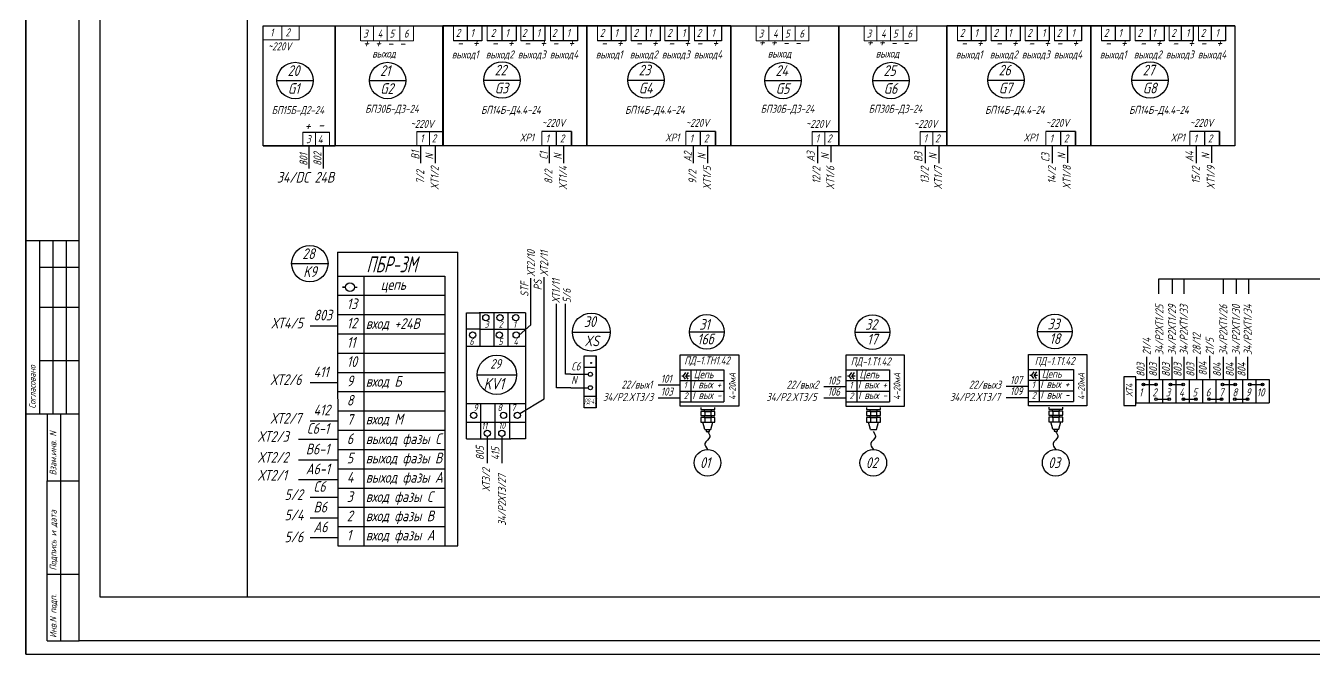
# Model space of a CAD drawing. Header units: millimetres. Extents: x 2301 to 3142, y 6 to 600.
# Drawn here: x 2300.8 to 2784, y 6 to 241.4 of the extents above; entities that cross this region are included whole.
import ezdxf

# ---------------------------------------------------------------- set-up
doc = ezdxf.new("R2010")
doc.units = ezdxf.units.MM
doc.layers.add('MAIN', color=7, linetype='Continuous', lineweight=50)
doc.layers.add('АСУТП', color=7, linetype='Continuous')
doc.styles.add('GOST тип А', font='GOST_A.TTF', dxfattribs={"oblique": 15})
doc.styles.add('ROMANC', font='GOST_A.TTF', dxfattribs={"oblique": 15, "height": 3})
doc.styles.get("Standard").update_dxf_attribs({"font": 'GOST_A.TTF', "width": 0.8, "oblique": 15, "height": 3})

msp = doc.modelspace()

# ---------------------------------------------------------------- linework, layer by layer
at = {"color": 7}
for p, q in [((2300.84, 599.97), (2300.84, 5.97)), ((2300.84, 5.97), (2300.84, 426.04)), ((2389.89, 241.38), (2403.39, 241.38)), ((2389.89, 241.38), (2403.39, 241.38)), ((2416.89, 228.99), (2416.89, 241.38)), ((2417.43, 241.38), (2457.18, 241.38)), ((2426.42, 241.38), (2446.18, 241.38)), ((2426.42, 241.38), (2446.18, 241.38)), ((2426.42, 241.38), (2446.18, 241.38)), ((2426.42, 241.38), (2446.18, 241.38)), ((2511.18, 241.38), (2457.18, 241.38)), ((2457.39, 228.99), (2457.39, 241.38)), ((2466.32, 241.38), (2466.32, 235.76)), ((2471.85, 241.38), (2471.85, 235.76)), ((2479.42, 241.38), (2479.42, 235.76)), ((2484.76, 241.38), (2484.76, 235.76)), ((2491.12, 241.38), (2491.12, 235.76)), ((2495.54, 241.38), (2495.54, 235.76)), ((2502.37, 241.38), (2502.37, 235.76)), ((2507.71, 241.38), (2507.71, 235.76)), ((2565.18, 241.38), (2511.18, 241.38)), ((2520.32, 241.38), (2520.32, 235.76)), ((2525.85, 241.38), (2525.85, 235.76)), ((2533.42, 241.38), (2533.42, 235.76)), ((2538.76, 241.38), (2538.76, 235.76)), ((2545.12, 241.38), (2545.12, 235.76)), ((2549.54, 241.38), (2549.54, 235.76)), ((2556.37, 241.38), (2556.37, 235.76)), ((2561.71, 241.38), (2561.71, 235.76)), ((2565.18, 228.99), (2565.18, 241.38)), ((2565.73, 241.38), (2605.48, 241.38)), ((2574.72, 241.38), (2594.48, 241.38)), ((2574.72, 241.38), (2594.48, 241.38)), ((2574.72, 241.38), (2594.48, 241.38)), ((2574.72, 241.38), (2594.48, 241.38)), ((2605.68, 228.99), (2605.68, 241.38)), ((2606.23, 241.38), (2645.98, 241.38)), ((2615.22, 241.38), (2634.98, 241.38)), ((2615.22, 241.38), (2634.98, 241.38)), ((2615.22, 241.38), (2634.98, 241.38)), ((2615.22, 241.38), (2634.98, 241.38)), ((2700.18, 241.38), (2646.18, 241.38)), ((2655.32, 241.38), (2655.32, 235.76)), ((2660.85, 241.38), (2660.85, 235.76)), ((2668.42, 241.38), (2668.42, 235.76)), ((2673.76, 241.38), (2673.76, 235.76)), ((2680.12, 241.38), (2680.12, 235.76)), ((2684.54, 241.38), (2684.54, 235.76)), ((2691.37, 241.38), (2691.37, 235.76)), ((2696.71, 241.38), (2696.71, 235.76)), ((2754.18, 241.38), (2700.18, 241.38)), ((2709.32, 241.38), (2709.32, 235.76)), ((2714.85, 241.38), (2714.85, 235.76)), ((2722.42, 241.38), (2722.42, 235.76)), ((2727.76, 241.38), (2727.76, 235.76)), ((2734.12, 241.38), (2734.12, 235.76)), ((2738.54, 241.38), (2738.54, 235.76)), ((2745.37, 241.38), (2745.37, 235.76)), ((2750.71, 241.38), (2750.71, 235.76)), ((2466.32, 235.76), (2461.28, 235.76)), ((2471.85, 235.76), (2466.32, 235.76)), ((2479.42, 235.76), (2473.9, 235.76)), ((2484.76, 235.76), (2479.42, 235.76)), ((2492.07, 235.76), (2486.54, 235.76)), ((2495.54, 235.76), (2492.07, 235.76)), ((2502.37, 235.76), (2497.59, 235.76)), ((2507.71, 235.76), (2502.37, 235.76)), ((2520.32, 235.76), (2515.28, 235.76)), ((2525.85, 235.76), (2520.32, 235.76)), ((2533.42, 235.76), (2527.9, 235.76)), ((2538.76, 235.76), (2533.42, 235.76)), ((2546.07, 235.76), (2540.54, 235.76)), ((2549.54, 235.76), (2546.07, 235.76)), ((2556.37, 235.76), (2551.59, 235.76)), ((2561.71, 235.76), (2556.37, 235.76)), ((2655.32, 235.76), (2650.28, 235.76)), ((2660.85, 235.76), (2655.32, 235.76)), ((2668.42, 235.76), (2662.9, 235.76)), ((2673.76, 235.76), (2668.42, 235.76)), ((2681.07, 235.76), (2675.54, 235.76)), ((2684.54, 235.76), (2681.07, 235.76)), ((2691.37, 235.76), (2686.59, 235.76)), ((2696.71, 235.76), (2691.37, 235.76)), ((2709.32, 235.76), (2704.28, 235.76)), ((2714.85, 235.76), (2709.32, 235.76)), ((2722.42, 235.76), (2716.9, 235.76)), ((2727.76, 235.76), (2722.42, 235.76)), ((2735.07, 235.76), (2729.54, 235.76)), ((2738.54, 235.76), (2735.07, 235.76)), ((2745.37, 235.76), (2740.59, 235.76)), ((2750.71, 235.76), (2745.37, 235.76)), ((2404.73, 201.57), (2414.68, 201.57)), ((2407.05, 201.57), (2414.68, 201.57)), ((2407.05, 201.57), (2414.68, 201.57)), ((2407.05, 201.57), (2414.68, 201.57)), ((2447.47, 201.8), (2457.41, 201.8)), ((2449.79, 201.8), (2457.41, 201.8)), ((2449.79, 201.8), (2457.41, 201.8)), ((2449.79, 201.8), (2457.41, 201.8)), ((2499.91, 201.76), (2494.38, 201.76)), ((2505.43, 201.76), (2499.91, 201.76)), ((2499.91, 196.53), (2499.91, 201.76)), ((2505.43, 201.76), (2505.43, 196.53)), ((2505.43, 196.53), (2505.43, 201.76)), ((2553.91, 201.76), (2548.38, 201.76)), ((2559.43, 201.76), (2553.91, 201.76)), ((2553.91, 196.53), (2553.91, 201.76)), ((2559.43, 201.76), (2559.43, 196.53)), ((2559.43, 196.53), (2559.43, 201.76)), ((2595.76, 201.8), (2605.71, 201.8)), ((2598.08, 201.8), (2605.71, 201.8)), ((2598.08, 201.8), (2605.71, 201.8)), ((2598.08, 201.8), (2605.71, 201.8)), ((2636.26, 201.8), (2646.21, 201.8)), ((2638.58, 201.8), (2646.21, 201.8)), ((2638.58, 201.8), (2646.21, 201.8)), ((2638.58, 201.8), (2646.21, 201.8)), ((2688.91, 201.76), (2683.38, 201.76)), ((2694.43, 201.76), (2688.91, 201.76)), ((2688.91, 196.53), (2688.91, 201.76)), ((2694.43, 201.76), (2694.43, 196.53)), ((2694.43, 196.53), (2694.43, 201.76)), ((2742.91, 201.76), (2737.38, 201.76)), ((2748.43, 201.76), (2742.91, 201.76)), ((2742.91, 196.53), (2742.91, 201.76)), ((2748.43, 201.76), (2748.43, 196.53)), ((2748.43, 196.53), (2748.43, 201.76)), ((2389.89, 196.41), (2416.89, 196.41)), ((2407.09, 187.87), (2407.09, 196.44)), ((2412.49, 187.87), (2412.49, 196.44)), ((2449.03, 189.91), (2449.03, 196.44)), ((2454.43, 189.91), (2454.43, 196.44)), ((2497.19, 189.91), (2497.19, 196.44)), ((2502.59, 189.91), (2502.59, 196.44)), ((2551.19, 189.91), (2551.19, 196.44)), ((2556.59, 189.91), (2556.59, 196.44)), ((2597.79, 189.91), (2597.79, 196.44)), ((2602.84, 190.36), (2602.84, 196.32)), ((2638.17, 189.91), (2638.17, 196.44)), ((2643.34, 189.95), (2643.34, 196.48)), ((2685.83, 189.91), (2685.83, 196.44)), ((2691.59, 190.07), (2691.59, 196.6)), ((2739.83, 189.91), (2739.83, 196.44)), ((2745.59, 190.07), (2745.59, 196.6)), ((2417.91, 147.59), (2444.06, 147.59)), ((2417.91, 147.59), (2458.04, 147.59)), ((2427.66, 147.59), (2427.66, 46.61)), ((2458.04, 147.59), (2458.04, 46.61)), ((2725.71, 140.96), (2725.71, 146.56)), ((2725.71, 146.56), (2744.91, 146.56)), ((2730.79, 140.96), (2730.79, 146.56)), ((2735.17, 140.96), (2735.17, 146.56)), ((2749.95, 140.96), (2749.95, 146.56)), ((2754.8, 140.96), (2754.8, 146.56)), ((2759.42, 140.96), (2759.42, 146.56)), ((2458.04, 140.33), (2417.91, 140.33)), ((2420.77, 143.48), (2419.59, 143.48)), ((2419.59, 143.48), (2420.77, 143.48)), ((2422.42, 143.48), (2422.42, 143.48)), ((2424.07, 143.48), (2425.14, 143.48)), ((2458.04, 133.11), (2417.91, 133.11)), ((2471.17, 133.81), (2471.17, 121.32)), ((2476.35, 133.81), (2476.35, 121.32)), ((2481.66, 133.81), (2481.66, 121.32)), ((2407.52, 129.01), (2417.93, 129.01)), ((2458.04, 125.88), (2417.91, 125.88)), ((2471.17, 127.74), (2466.16, 127.74)), ((2471.17, 127.74), (2488.25, 127.74)), ((2466.16, 121.32), (2488.26, 121.32)), ((2458.04, 118.66), (2417.91, 118.66)), ((2721.26, 108.84), (2721.26, 117.41)), ((2725.99, 108.84), (2725.99, 117.41)), ((2730.76, 108.84), (2730.76, 117.41)), ((2735.16, 108.84), (2735.16, 117.41)), ((2739.96, 108.84), (2739.96, 117.41)), ((2744.86, 109.24), (2744.86, 117.81)), ((2749.97, 108.84), (2749.97, 117.41)), ((2754.73, 108.84), (2754.73, 117.41)), ((2759.13, 108.84), (2759.13, 117.41)), ((2458.04, 111.44), (2417.91, 111.44)), ((2510.17, 113.55), (2514.67, 113.55)), ((2407.52, 107.73), (2417.93, 107.73)), ((2505.18, 110.84), (2511.98, 110.84)), ((2546.19, 106.78, -124.48), (2537.94, 106.78, -124.48)), ((2676.73, 106.3, -124.48), (2668.48, 106.3, -124.48)), ((2712.59, 109.84), (2712.59, 99.09)), ((2717.1, 109.84), (2712.59, 109.84)), ((2712.59, 108.84), (2712.59, 100.09)), ((2712.59, 108.84), (2712.59, 100.09)), ((2712.59, 108.84), (2712.59, 100.09)), ((2712.59, 108.84), (2712.59, 100.09)), ((2712.59, 108.84), (2712.59, 100.09)), ((2712.59, 108.84), (2712.59, 100.09)), ((2712.59, 108.84), (2712.59, 100.09)), ((2712.59, 108.84), (2712.59, 100.09)), ((2717.05, 108.84), (2717.05, 100.09)), ((2717.05, 108.84), (2767.12, 108.84)), ((2717.1, 99.09), (2717.1, 109.84)), ((2717.1, 108.84), (2717.1, 100.09)), ((2717.1, 108.84), (2717.1, 100.09)), ((2722.06, 108.84), (2722.06, 100.09)), ((2727.06, 108.84), (2727.06, 100.09)), ((2732.07, 108.84), (2732.07, 100.09)), ((2737.08, 108.84), (2737.08, 100.09)), ((2742.08, 108.84), (2742.08, 100.09)), ((2747.09, 108.84), (2747.09, 100.09)), ((2752.1, 108.84), (2752.1, 100.09)), ((2757.1, 108.84), (2757.1, 100.09)), ((2762.11, 108.84), (2762.11, 100.09)), ((2767.12, 108.84), (2767.12, 100.09)), ((2458.04, 104.22), (2417.91, 104.22)), ((2505.18, 105.81), (2511.81, 105.81)), ((2514.67, 102.55), (2510.17, 102.55)), ((2546.19, 101.89, -124.48), (2537.94, 101.89, -124.48)), ((2608.35, 106.12, -124.48), (2600.1, 106.12, -124.48)), ((2608.35, 101.87, -124.48), (2600.1, 101.87, -124.48)), ((2676.73, 102.05, -124.48), (2668.48, 102.05, -124.48)), ((2458.04, 97), (2417.91, 97)), ((2466.16, 99.91), (2488.26, 99.91)), ((2471.54, 86.67), (2471.54, 99.91)), ((2476.85, 86.67), (2476.85, 99.91)), ((2482.28, 99.91), (2482.28, 86.67)), ((2712.59, 99.09), (2717.1, 99.09)), ((2717.05, 100.09), (2767.12, 100.09)), ((2407.52, 93.45), (2417.93, 93.45)), ((2482.78, 92.74), (2466.16, 92.74)), ((2482.78, 92.74), (2482.28, 92.74)), ((2458.04, 89.77), (2417.91, 89.77)), ((2403.15, 86.54), (2417.93, 86.54)), ((2458.04, 82.55), (2417.91, 82.55)), ((2403.15, 78.83), (2417.93, 78.83)), ((2458.04, 75.33), (2417.91, 75.33)), ((2403.15, 71.39), (2417.93, 71.39)), ((2458.04, 68.11), (2417.91, 68.11)), ((2407.52, 64.8), (2417.93, 64.8)), ((2458.04, 60.89), (2417.91, 60.89)), ((2407.52, 57.09), (2417.93, 57.09)), ((2458.04, 53.66), (2417.91, 53.66)), ((2407.52, 49.66), (2417.93, 49.66)), ((2300.84, 5.97), (3141.84, 5.97))]:
    msp.add_line(p, q, dxfattribs=at)
at = {"color": 7, "lineweight": 30}
for p, q in [((2320.84, 10.97), (2320.84, 594.97)), ((2389.89, 241.38), (2416.89, 241.38)), ((2389.89, 196.41), (2389.89, 241.38)), ((2416.89, 196.41), (2416.89, 241.38)), ((2416.89, 241.38), (2457.39, 241.38)), ((2416.89, 196.41), (2416.89, 241.38)), ((2416.89, 241.38), (2416.89, 196.41)), ((2416.89, 241.38), (2416.89, 196.41)), ((2457.18, 196.41), (2457.18, 241.38)), ((2457.18, 196.41), (2457.18, 241.38)), ((2457.18, 241.38), (2511.18, 241.38)), ((2457.18, 241.38), (2457.18, 196.41)), ((2457.39, 196.41), (2457.39, 241.38)), ((2457.39, 196.41), (2457.39, 241.38)), ((2457.39, 196.41), (2457.39, 241.38)), ((2457.39, 196.41), (2457.39, 241.38)), ((2457.39, 241.38), (2457.39, 196.41)), ((2511.18, 196.41), (2511.18, 241.38)), ((2511.18, 196.41), (2511.18, 241.38)), ((2511.18, 241.38), (2565.18, 241.38)), ((2511.18, 241.38), (2511.18, 196.41)), ((2565.18, 196.41), (2565.18, 241.38)), ((2565.18, 241.38), (2605.68, 241.38)), ((2565.18, 196.41), (2565.18, 241.38)), ((2565.18, 241.38), (2565.18, 196.41)), ((2605.68, 196.41), (2605.68, 241.38)), ((2605.68, 241.38), (2646.18, 241.38)), ((2605.68, 196.41), (2605.68, 241.38)), ((2605.68, 196.41), (2605.68, 241.38)), ((2605.68, 196.41), (2605.68, 241.38)), ((2605.68, 241.38), (2605.68, 196.41)), ((2646.18, 196.41), (2646.18, 241.38)), ((2646.18, 196.41), (2646.18, 241.38)), ((2646.18, 241.38), (2700.18, 241.38)), ((2646.18, 241.38), (2646.18, 196.41)), ((2700.18, 196.41), (2700.18, 241.38)), ((2700.18, 196.41), (2700.18, 241.38)), ((2700.18, 241.38), (2754.18, 241.38)), ((2700.18, 241.38), (2700.18, 196.41)), ((2754.18, 241.38), (2754.18, 196.41)), ((2416.68, 229.25), (2416.68, 229.25)), ((2457.18, 229.25), (2457.18, 229.25)), ((2564.97, 229.25), (2564.97, 229.25)), ((2605.47, 229.25), (2605.47, 229.25)), ((2416.68, 225.5), (2416.68, 225.5)), ((2457.18, 225.5), (2457.18, 225.5)), ((2564.97, 225.5), (2564.97, 225.5)), ((2605.47, 225.5), (2605.47, 225.5)), ((2416.68, 214.62), (2416.68, 214.62)), ((2457.18, 214.62), (2457.18, 214.62)), ((2564.97, 214.62), (2564.97, 214.62)), ((2605.47, 214.62), (2605.47, 214.62)), ((2416.68, 210.87), (2416.68, 210.87)), ((2457.18, 210.87), (2457.18, 210.87)), ((2564.97, 210.87), (2564.97, 210.87)), ((2605.47, 210.87), (2605.47, 210.87)), ((2416.89, 196.41), (2389.89, 196.41)), ((2457.39, 196.41), (2416.89, 196.41)), ((2511.18, 196.41), (2457.18, 196.41)), ((2565.18, 196.41), (2511.18, 196.41)), ((2605.68, 196.41), (2565.18, 196.41)), ((2646.18, 196.41), (2605.68, 196.41)), ((2700.18, 196.41), (2646.18, 196.41)), ((2754.18, 196.41), (2700.18, 196.41)), ((2417.74, 156.55), (2417.91, 46.61)), ((2417.74, 156.55), (2462.87, 156.55)), ((2462.87, 46.61), (2462.87, 156.55)), ((2725.71, 146.56), (2800.38, 146.56)), ((2466.16, 133.81), (2470.84, 133.81)), ((2466.16, 86.67), (2466.16, 133.81)), ((2470.84, 133.81), (2470.84, 133.81)), ((2488.26, 133.81), (2470.84, 133.81)), ((2471.17, 133.81), (2471.17, 127.74)), ((2488.26, 133.81), (2488.26, 86.67)), ((2471.17, 127.74), (2466.16, 127.74)), ((2510.17, 98.3), (2510.17, 117.8)), ((2510.17, 117.8), (2514.67, 117.8)), ((2514.67, 117.8), (2514.67, 98.3)), ((2514.67, 98.3), (2514.67, 117.8)), ((2546.86, 110.31, -124.48), (2547.38, 110.31, -124.48)), ((2548.38, 110.31, -124.48), (2549.71, 110.31, -124.48)), ((2609.02, 110.28, -124.48), (2609.55, 110.28, -124.48)), ((2610.55, 110.28, -124.48), (2611.87, 110.28, -124.48)), ((2677.4, 110.47, -124.48), (2677.93, 110.47, -124.48)), ((2678.93, 110.47, -124.48), (2680.25, 110.47, -124.48)), ((2719.89, 107.01, 124.48), (2724.71, 107.01, 124.48)), ((2730.02, 107.01, 124.48), (2734.83, 107.01, 124.48)), ((2749.61, 107.01, 124.48), (2754.43, 107.01, 124.48)), ((2759.84, 107.01, 124.48), (2764.66, 107.01, 124.48)), ((2724.8, 101.55, 124.48), (2729.62, 101.55, 124.48)), ((2734.88, 101.55, 124.48), (2739.7, 101.55, 124.48)), ((2744.5, 101.55, 124.48), (2749.32, 101.55, 124.48)), ((2754.23, 101.55, 124.48), (2759.04, 101.55, 124.48)), ((2514.67, 98.3), (2510.17, 98.3)), ((2553.94, 98.39, -124.48), (2553.94, 97.64, -124.48)), ((2553.94, 97.64, -124.48), (2559.19, 97.64, -124.48)), ((2554.69, 96.89, -124.48), (2553.94, 96.89, -124.48)), ((2553.94, 96.89, -124.48), (2553.94, 95.39, -124.48)), ((2559.19, 96.89, -124.48), (2554.69, 96.89, -124.48)), ((2555.19, 97.64, -124.48), (2555.19, 96.89, -124.48)), ((2555.19, 96.89, -124.48), (2557.94, 96.89, -124.48)), ((2555.44, 96.89, -124.48), (2555.44, 95.39, -124.48)), ((2557.69, 96.89, -124.48), (2557.69, 95.39, -124.48)), ((2557.94, 96.89, -124.48), (2557.94, 97.64, -124.48)), ((2559.19, 97.64, -124.48), (2559.19, 98.39, -124.48)), ((2559.19, 95.39, -124.48), (2559.19, 96.89, -124.48)), ((2616.1, 98.37, -124.48), (2616.1, 97.62, -124.48)), ((2616.1, 97.62, -124.48), (2621.35, 97.62, -124.48)), ((2616.85, 96.87, -124.48), (2616.1, 96.87, -124.48)), ((2616.1, 96.87, -124.48), (2616.1, 95.37, -124.48)), ((2621.35, 96.87, -124.48), (2616.85, 96.87, -124.48)), ((2617.35, 97.62, -124.48), (2617.35, 96.87, -124.48)), ((2617.35, 96.87, -124.48), (2620.1, 96.87, -124.48)), ((2617.6, 96.87, -124.48), (2617.6, 95.37, -124.48)), ((2619.85, 96.87, -124.48), (2619.85, 95.37, -124.48)), ((2620.1, 96.87, -124.48), (2620.1, 97.62, -124.48)), ((2621.35, 97.62, -124.48), (2621.35, 98.37, -124.48)), ((2621.35, 95.37, -124.48), (2621.35, 96.87, -124.48)), ((2684.48, 98.55, -124.48), (2684.48, 97.8, -124.48)), ((2684.48, 97.8, -124.48), (2689.73, 97.8, -124.48)), ((2685.23, 97.05, -124.48), (2684.48, 97.05, -124.48)), ((2684.48, 97.05, -124.48), (2684.48, 95.55, -124.48)), ((2689.73, 97.05, -124.48), (2685.23, 97.05, -124.48)), ((2685.73, 97.8, -124.48), (2685.73, 97.05, -124.48)), ((2685.73, 97.05, -124.48), (2688.48, 97.05, -124.48)), ((2685.98, 97.05, -124.48), (2685.98, 95.55, -124.48)), ((2688.23, 97.05, -124.48), (2688.23, 95.55, -124.48)), ((2688.48, 97.05, -124.48), (2688.48, 97.8, -124.48)), ((2689.73, 97.8, -124.48), (2689.73, 98.55, -124.48)), ((2689.73, 95.55, -124.48), (2689.73, 97.05, -124.48)), ((2488.26, 92.74), (2482.28, 92.74)), ((2482.28, 92.74), (2482.28, 86.67)), ((2553.94, 95.39, -124.48), (2559.19, 95.39, -124.48)), ((2554.69, 94.64, -124.48), (2553.94, 94.64, -124.48)), ((2553.94, 94.64, -124.48), (2553.94, 92.89, -124.48)), ((2553.94, 92.89, -124.48), (2559.19, 92.89, -124.48)), ((2559.19, 94.64, -124.48), (2554.69, 94.64, -124.48)), ((2555.44, 90.14, -124.48), (2554.69, 92.89, -124.48)), ((2555.19, 95.39, -124.48), (2555.19, 94.64, -124.48)), ((2555.19, 94.64, -124.48), (2557.94, 94.64, -124.48)), ((2555.19, 94.64, -124.48), (2557.94, 94.64, -124.48)), ((2555.44, 94.64, -124.48), (2555.44, 92.89, -124.48)), ((2557.69, 94.64, -124.48), (2557.69, 92.89, -124.48)), ((2557.69, 90.14, -124.48), (2558.44, 92.89, -124.48)), ((2557.94, 94.64, -124.48), (2557.94, 95.39, -124.48)), ((2559.19, 92.89, -124.48), (2559.19, 94.64, -124.48)), ((2616.1, 95.37, -124.48), (2621.35, 95.37, -124.48)), ((2616.85, 94.62, -124.48), (2616.1, 94.62, -124.48)), ((2616.1, 94.62, -124.48), (2616.1, 92.87, -124.48)), ((2616.1, 92.87, -124.48), (2621.35, 92.87, -124.48)), ((2621.35, 94.62, -124.48), (2616.85, 94.62, -124.48)), ((2617.6, 90.12, -124.48), (2616.85, 92.87, -124.48)), ((2617.35, 95.37, -124.48), (2617.35, 94.62, -124.48)), ((2617.35, 94.62, -124.48), (2620.1, 94.62, -124.48)), ((2617.35, 94.62, -124.48), (2620.1, 94.62, -124.48)), ((2617.6, 94.62, -124.48), (2617.6, 92.87, -124.48)), ((2619.85, 94.62, -124.48), (2619.85, 92.87, -124.48)), ((2619.85, 90.12, -124.48), (2620.6, 92.87, -124.48)), ((2620.1, 94.62, -124.48), (2620.1, 95.37, -124.48)), ((2621.35, 92.87, -124.48), (2621.35, 94.62, -124.48)), ((2684.48, 95.55, -124.48), (2689.73, 95.55, -124.48)), ((2685.23, 94.8, -124.48), (2684.48, 94.8, -124.48)), ((2684.48, 94.8, -124.48), (2684.48, 93.05, -124.48)), ((2684.48, 93.05, -124.48), (2689.73, 93.05, -124.48)), ((2689.73, 94.8, -124.48), (2685.23, 94.8, -124.48)), ((2685.98, 90.3, -124.48), (2685.23, 93.05, -124.48)), ((2685.73, 95.55, -124.48), (2685.73, 94.8, -124.48)), ((2685.73, 94.8, -124.48), (2688.48, 94.8, -124.48)), ((2685.73, 94.8, -124.48), (2688.48, 94.8, -124.48)), ((2685.98, 94.8, -124.48), (2685.98, 93.05, -124.48)), ((2688.23, 94.8, -124.48), (2688.23, 93.05, -124.48)), ((2688.23, 90.3, -124.48), (2688.98, 93.05, -124.48)), ((2688.48, 94.8, -124.48), (2688.48, 95.55, -124.48)), ((2689.73, 93.05, -124.48), (2689.73, 94.8, -124.48)), ((2473.92, 87.59), (2473.92, 77.57)), ((2479.35, 87.59), (2479.35, 77.57)), ((2555.44, 90.14, -124.48), (2557.69, 90.14, -124.48)), ((2555.94, 90.14, -124.48), (2555.94, 89.39, -124.48)), ((2555.94, 89.39, -124.48), (2557.19, 89.39, -124.48)), ((2557.19, 89.39, -124.48), (2557.19, 90.14, -124.48)), ((2617.6, 90.12, -124.48), (2619.85, 90.12, -124.48)), ((2685.98, 90.3, -124.48), (2688.23, 90.3, -124.48)), ((2686.48, 90.3, -124.48), (2686.48, 89.55, -124.48)), ((2686.48, 89.55, -124.48), (2687.73, 89.55, -124.48)), ((2687.73, 89.55, -124.48), (2687.73, 90.3, -124.48)), ((2466.16, 86.67), (2482.77, 86.67)), ((2488.26, 86.67), (2482.77, 86.67)), ((2482.77, 86.67), (2482.77, 86.67)), ((2417.91, 46.61), (2462.87, 46.61)), ((3136.84, 10.97), (2320.84, 10.97))]:
    msp.add_line(p, q, dxfattribs=at)
at = {"color": 7, "linetype": 'Continuous', "lineweight": 0}
for p, q in [((2396.8, 241.38), (2396.8, 236.1)), ((2403.39, 241.38), (2403.39, 236.1)), ((2426.42, 241.38), (2426.42, 235.82)), ((2431.18, 241.38), (2431.18, 235.82)), ((2436.3, 241.38), (2436.3, 235.82)), ((2441.06, 241.38), (2441.06, 235.82)), ((2446.18, 241.38), (2446.18, 235.82)), ((2457.18, 241.38), (2507.43, 241.38)), ((2461.28, 241.38), (2461.28, 235.76)), ((2461.28, 235.76), (2461.28, 241.38)), ((2466.32, 235.76), (2466.32, 241.38)), ((2466.32, 241.38), (2471.85, 241.38)), ((2473.9, 235.76), (2473.9, 241.38)), ((2473.9, 241.38), (2479.42, 241.38)), ((2479.42, 235.76), (2479.42, 241.38)), ((2479.42, 241.38), (2484.76, 241.38)), ((2486.54, 235.76), (2486.54, 241.38)), ((2486.54, 241.38), (2492.07, 241.38)), ((2492.07, 241.38), (2495.54, 241.38)), ((2496.84, 241.38), (2502.37, 241.38)), ((2497.59, 235.76), (2497.59, 241.38)), ((2502.37, 235.76), (2502.37, 241.38)), ((2502.37, 241.38), (2507.71, 241.38)), ((2511.18, 241.38), (2561.43, 241.38)), ((2515.28, 241.38), (2515.28, 235.76)), ((2515.28, 235.76), (2515.28, 241.38)), ((2520.32, 235.76), (2520.32, 241.38)), ((2520.32, 241.38), (2525.85, 241.38)), ((2527.9, 235.76), (2527.9, 241.38)), ((2527.9, 241.38), (2533.42, 241.38)), ((2533.42, 235.76), (2533.42, 241.38)), ((2533.42, 241.38), (2538.76, 241.38)), ((2540.54, 235.76), (2540.54, 241.38)), ((2540.54, 241.38), (2546.07, 241.38)), ((2546.07, 241.38), (2549.54, 241.38)), ((2550.84, 241.38), (2556.37, 241.38)), ((2551.59, 235.76), (2551.59, 241.38)), ((2556.37, 235.76), (2556.37, 241.38)), ((2556.37, 241.38), (2561.71, 241.38)), ((2574.72, 241.38), (2574.72, 235.82)), ((2579.47, 241.38), (2579.47, 235.82)), ((2584.6, 241.38), (2584.6, 235.82)), ((2589.35, 241.38), (2589.35, 235.82)), ((2594.48, 241.38), (2594.48, 235.82)), ((2615.22, 241.38), (2615.22, 235.82)), ((2619.97, 241.38), (2619.97, 235.82)), ((2625.1, 241.38), (2625.1, 235.82)), ((2629.85, 241.38), (2629.85, 235.82)), ((2634.98, 241.38), (2634.98, 235.82)), ((2646.18, 241.38), (2696.43, 241.38)), ((2650.28, 241.38), (2650.28, 235.76)), ((2650.28, 235.76), (2650.28, 241.38)), ((2655.32, 235.76), (2655.32, 241.38)), ((2655.32, 241.38), (2660.85, 241.38)), ((2662.9, 235.76), (2662.9, 241.38)), ((2662.9, 241.38), (2668.42, 241.38)), ((2668.42, 235.76), (2668.42, 241.38)), ((2668.42, 241.38), (2673.76, 241.38)), ((2675.54, 235.76), (2675.54, 241.38)), ((2675.54, 241.38), (2681.07, 241.38)), ((2681.07, 241.38), (2684.54, 241.38)), ((2685.84, 241.38), (2691.37, 241.38)), ((2686.59, 235.76), (2686.59, 241.38)), ((2691.37, 235.76), (2691.37, 241.38)), ((2691.37, 241.38), (2696.71, 241.38)), ((2700.18, 241.38), (2750.43, 241.38)), ((2704.28, 241.38), (2704.28, 235.76)), ((2704.28, 235.76), (2704.28, 241.38)), ((2709.32, 235.76), (2709.32, 241.38)), ((2709.32, 241.38), (2714.85, 241.38)), ((2716.9, 235.76), (2716.9, 241.38)), ((2716.9, 241.38), (2722.42, 241.38)), ((2722.42, 235.76), (2722.42, 241.38)), ((2722.42, 241.38), (2727.76, 241.38)), ((2729.54, 235.76), (2729.54, 241.38)), ((2729.54, 241.38), (2735.07, 241.38)), ((2735.07, 241.38), (2738.54, 241.38)), ((2739.84, 241.38), (2745.37, 241.38)), ((2740.59, 235.76), (2740.59, 241.38)), ((2745.37, 235.76), (2745.37, 241.38)), ((2745.37, 241.38), (2750.71, 241.38)), ((2403.39, 236.1), (2389.89, 236.1)), ((2436.3, 235.82), (2426.48, 235.82)), ((2446.18, 235.82), (2436.36, 235.82)), ((2584.6, 235.82), (2574.78, 235.82)), ((2594.48, 235.82), (2584.66, 235.82)), ((2625.1, 235.82), (2615.28, 235.82)), ((2634.98, 235.82), (2625.16, 235.82)), ((2404.73, 201.57), (2404.73, 196.45)), ((2409.48, 201.57), (2409.48, 196.45)), ((2414.68, 201.57), (2414.68, 196.45)), ((2447.47, 201.8), (2447.47, 196.57)), ((2452.21, 201.8), (2452.21, 196.57)), ((2457.21, 201.94), (2457.21, 198.29)), ((2457.41, 201.8), (2457.41, 196.57)), ((2494.38, 201.76), (2494.38, 196.53)), ((2499.91, 201.76), (2499.91, 196.53)), ((2548.38, 201.76), (2548.38, 196.53)), ((2553.91, 201.76), (2553.91, 196.53)), ((2595.76, 201.8), (2595.76, 196.57)), ((2600.51, 201.8), (2600.51, 196.57)), ((2605.71, 201.8), (2605.71, 196.57)), ((2636.26, 201.8), (2636.26, 196.57)), ((2641.01, 201.8), (2641.01, 196.57)), ((2646.21, 201.8), (2646.21, 196.57)), ((2683.38, 201.76), (2683.38, 196.53)), ((2688.91, 201.76), (2688.91, 196.53)), ((2737.38, 201.76), (2737.38, 196.53)), ((2742.91, 201.76), (2742.91, 196.53)), ((2414.68, 196.45), (2404.73, 196.45)), ((2457.41, 196.57), (2447.47, 196.57)), ((2494.38, 196.53), (2499.91, 196.53)), ((2499.91, 196.53), (2505.43, 196.53)), ((2548.38, 196.53), (2553.91, 196.53)), ((2553.91, 196.53), (2559.43, 196.53)), ((2605.71, 196.57), (2595.76, 196.57)), ((2646.21, 196.57), (2636.26, 196.57)), ((2683.38, 196.53), (2688.91, 196.53)), ((2688.91, 196.53), (2694.43, 196.53)), ((2737.38, 196.53), (2742.91, 196.53)), ((2742.91, 196.53), (2748.43, 196.53))]:
    msp.add_line(p, q, dxfattribs=at)
at = {"color": 7, "linetype": 'Continuous'}
for p, q in [((2395.03, 220.89, -124.48), (2408.68, 220.89, -124.48)), ((2429.67, 220.89, -124.48), (2443.32, 220.89, -124.48)), ((2472.62, 221.08, -124.48), (2486.27, 221.08, -124.48)), ((2526.62, 221.08, -124.48), (2540.27, 221.08, -124.48)), ((2577.97, 220.89, -124.48), (2591.62, 220.89, -124.48)), ((2618.47, 220.89, -124.48), (2632.12, 220.89, -124.48)), ((2661.62, 221.08, -124.48), (2675.27, 221.08, -124.48)), ((2715.62, 221.08, -124.48), (2729.27, 221.08, -124.48)), ((2400.54, 152.31, -124.48), (2414.19, 152.31, -124.48)), ((2505.82, 126.66), (2520.01, 126.66)), ((2549.68, 126.7, -124.48), (2562.68, 126.7, -124.48)), ((2611.85, 126.67, -124.48), (2624.85, 126.67, -124.48)), ((2680.23, 126.86, -124.48), (2693.23, 126.86, -124.48)), ((2470.14, 110.66), (2484.9, 110.66))]:
    msp.add_line(p, q, dxfattribs=at)
at = {"color": 7, "lineweight": -3}
for p, q in [((2490.19, 129.37), (2490.19, 146.83)), ((2495.19, 101.67), (2495.19, 147.19)), ((2485.91, 125.55), (2490.19, 129.37)), ((2486.14, 96.1), (2495.19, 101.67))]:
    msp.add_line(p, q, dxfattribs=at)
at = {"color": 250}
for p, q in [((2499.8, 105.81), (2499.8, 137.24)), ((2503.27, 110.84), (2503.27, 137.24)), ((2505.18, 110.84), (2503.27, 110.84)), ((2505.18, 105.81), (2499.8, 105.81))]:
    msp.add_line(p, q, dxfattribs=at)
at = {"color": 7, "linetype": 'Continuous', "lineweight": 30}
for p, q in [((2546.29, 98.85, -124.48), (2546.29, 118.14, -124.48)), ((2546.29, 118.14, -124.48), (2568.23, 118.14, -124.48)), ((2568.23, 118.14, -124.48), (2568.23, 98.85, -124.48)), ((2608.46, 98.83, -124.48), (2608.46, 118.12, -124.48)), ((2608.46, 118.12, -124.48), (2630.2, 118.12, -124.48)), ((2630.2, 118.12, -124.48), (2630.2, 98.83, -124.48)), ((2676.84, 99.02, -124.48), (2676.84, 118.3, -124.48)), ((2676.84, 118.3, -124.48), (2698.77, 118.3, -124.48)), ((2698.77, 118.3, -124.48), (2698.77, 99.02, -124.48)), ((2568.23, 98.85, -124.48), (2546.29, 98.85, -124.48)), ((2630.2, 98.83, -124.48), (2608.46, 98.83, -124.48)), ((2698.77, 99.02, -124.48), (2676.84, 99.02, -124.48))]:
    msp.add_line(p, q, dxfattribs=at)
at = {"color": 7, "lineweight": 30, "ltscale": 0.5}
for p, q in [((2546.29, 112.5, -124.48), (2562.64, 112.5, -124.48)), ((2548.28, 111.55, -124.48), (2547.38, 110.31, -124.48)), ((2549.28, 111.55, -124.48), (2548.38, 110.31, -124.48)), ((2550.29, 112.5, -124.48), (2550.29, 100.5, -124.48)), ((2562.64, 112.5, -124.48), (2562.64, 100.5, -124.48)), ((2608.46, 112.47, -124.48), (2624.68, 112.47, -124.48)), ((2610.45, 111.52, -124.48), (2609.55, 110.28, -124.48)), ((2611.45, 111.52, -124.48), (2610.55, 110.28, -124.48)), ((2612.46, 112.47, -124.48), (2612.46, 100.47, -124.48)), ((2624.68, 112.47, -124.48), (2624.68, 100.47, -124.48)), ((2676.84, 112.66, -124.48), (2693.66, 112.66, -124.48)), ((2678.83, 111.71, -124.48), (2677.93, 110.47, -124.48)), ((2679.83, 111.71, -124.48), (2678.93, 110.47, -124.48)), ((2680.84, 112.66, -124.48), (2680.84, 100.66, -124.48)), ((2693.66, 112.66, -124.48), (2693.66, 100.66, -124.48)), ((2546.29, 108.5, -124.48), (2562.64, 108.5, -124.48)), ((2548.28, 109.07, -124.48), (2547.38, 110.31, -124.48)), ((2549.28, 109.07, -124.48), (2548.38, 110.31, -124.48)), ((2608.46, 108.47, -124.48), (2624.68, 108.47, -124.48)), ((2610.45, 109.04, -124.48), (2609.55, 110.28, -124.48)), ((2611.45, 109.04, -124.48), (2610.55, 110.28, -124.48)), ((2676.84, 108.66, -124.48), (2693.66, 108.66, -124.48)), ((2678.83, 109.23, -124.48), (2677.93, 110.47, -124.48)), ((2679.83, 109.23, -124.48), (2678.93, 110.47, -124.48)), ((2546.29, 100.5, -124.48), (2562.64, 100.5, -124.48)), ((2608.46, 100.47, -124.48), (2624.68, 100.47, -124.48)), ((2676.84, 100.66, -124.48), (2693.66, 100.66, -124.48))]:
    msp.add_line(p, q, dxfattribs=at)
at = {"color": 7, "ltscale": 0.5}
for p, q in [((2546.29, 104.5, -124.48), (2562.64, 104.5, -124.48)), ((2608.46, 104.47, -124.48), (2624.68, 104.47, -124.48)), ((2676.84, 104.66, -124.48), (2693.66, 104.66, -124.48))]:
    msp.add_line(p, q, dxfattribs=at)
at = {"color": 7, "linetype": 'Continuous'}
for centre, radius in [((2401.85, 220.89, -124.48), 6.82), ((2436.5, 220.89, -124.48), 6.82), ((2479.44, 221.08, -124.48), 6.82), ((2533.44, 221.08, -124.48), 6.82), ((2584.79, 220.89, -124.48), 6.82), ((2625.29, 220.89, -124.48), 6.82), ((2668.44, 221.08, -124.48), 6.82), ((2722.44, 221.08, -124.48), 6.82), ((2407.36, 152.31, -124.48), 6.82), ((2512.91, 126.66), 7.1), ((2556.18, 126.7, -124.48), 6.5), ((2618.35, 126.67, -124.48), 6.5), ((2686.73, 126.86, -124.48), 6.5), ((2477.52, 110.66), 7.38)]:
    msp.add_circle(centre, radius, dxfattribs=at)
at = {"color": 7}
for centre, radius in [((2422.42, 143.48), 1.65), ((2473.35, 132.09), 1.17), ((2478.66, 132.09), 1.17), ((2484.59, 132.09), 1.17), ((2468.38, 125.55), 1.17), ((2478.43, 125.55), 1.17), ((2484.74, 125.55), 1.17), ((2512.82, 115.1), 0.18), ((2719.92, 107.01, 124.48), 0.497), ((2724.66, 107.01, 124.48), 0.497), ((2730.04, 107.01, 124.48), 0.497), ((2734.79, 107.01, 124.48), 0.497), ((2749.64, 107.01, 124.48), 0.497), ((2754.39, 107.01, 124.48), 0.497), ((2759.87, 107.01, 124.48), 0.497), ((2764.61, 107.01, 124.48), 0.497), ((2724.66, 101.55, 124.48), 0.497), ((2729.57, 101.55, 124.48), 0.497), ((2734.91, 101.55, 124.48), 0.497), ((2739.65, 101.55, 124.48), 0.497), ((2744.53, 101.55, 124.48), 0.497), ((2749.27, 101.55, 124.48), 0.497), ((2754.25, 101.55, 124.48), 0.497), ((2759, 101.55, 124.48), 0.497), ((2468.82, 95.43), 1.17), ((2480, 95.43), 1.17), ((2485.18, 95.43), 1.17), ((2473.92, 88.76), 1.17), ((2479.35, 88.76), 1.17)]:
    msp.add_circle(centre, radius, dxfattribs=at)
at = {"color": 7, "linetype": 'Continuous', "lineweight": 30}
for centre in [(2512.55, 110.84), (2512.55, 105.81)]:
    msp.add_circle(centre, 0.759, dxfattribs=at)
at = {"color": 7, "lineweight": 30}
for centre in [(2556.5, 77.68, -124.48), (2618.66, 77.66, -124.48), (2687.04, 77.68, -124.48)]:
    msp.add_circle(centre, 5, dxfattribs=at)
at = {"layer": 'MAIN', "color": 7, "linetype": 'Continuous', "lineweight": 30}
for p, q in [((2300.84, 160.98), (2320.84, 160.98)), ((2306.04, 160.98), (2306.04, 95.98)), ((2306.04, 150.98), (2320.84, 150.98)), ((2306.04, 135.98), (2320.84, 135.98)), ((2306.04, 115.98), (2320.84, 115.98)), ((2300.84, 95.98), (2320.84, 95.98)), ((2308.84, 95.97), (2308.84, 70.97)), ((2313.84, 95.97), (2313.84, 10.97)), ((2308.84, 10.97), (2308.84, 70.97)), ((2308.84, 70.97), (2320.84, 70.97)), ((2308.84, 35.97), (2320.84, 35.97)), ((2308.84, 10.97), (2320.84, 10.97))]:
    msp.add_line(p, q, dxfattribs=at)
at = {"layer": 'MAIN', "color": 7, "linetype": 'Continuous', "lineweight": -3}
for p, q in [((2311.04, 160.98), (2311.04, 95.98)), ((2316.04, 160.98), (2316.04, 95.98))]:
    msp.add_line(p, q, dxfattribs=at)
for points in [[(2556.44, 89.39, -124.48), (2557.31, 87.38, -124.48), (2555.51, 84.97, -124.48), (2556.51, 82.72, -124.48)], [(2618.61, 89.37, -124.48), (2619.47, 87.36, -124.48), (2617.68, 84.95, -124.48), (2618.68, 82.7, -124.48)], [(2686.99, 89.39, -124.48), (2687.85, 87.38, -124.48), (2686.06, 84.97, -124.48), (2687.06, 82.72, -124.48)]]:
    msp.add_spline(points, degree=3, dxfattribs=at)
at = {"layer": 'АСУТП', "color": 7}
for p, q in [((2328.69, 27.35, -248.96), (2328.69, 573.7, -248.96)), ((2383.93, 27.35, -248.96), (2383.93, 573.7, -248.96)), ((2931.87, 27.35, -248.96), (2328.69, 27.35, -248.96))]:
    msp.add_line(p, q, dxfattribs=at)

# ---------------------------------------------------------------- texts
at = {"color": 7, "linetype": 'Continuous', "lineweight": 0, "oblique": 15}
for s, p in [('1', (2392.44, 237.35)), ('2', (2398.21, 237.44)), ('~220V', (2391.58, 232.19)), ('БП15Б-Д2-24', (2393.04, 208.31))]:
    msp.add_text(s, height=3, dxfattribs=at).set_placement(p)
at = {"color": 7, "linetype": 'Continuous', "lineweight": 0, "style": 'GOST тип А', "oblique": 15}
for s, height, p in [('3', 3, (2427.37, 236.98)), ('4', 3, (2432.74, 236.98)), ('5', 3, (2437.25, 236.98)), ('6', 3, (2442.62, 236.98)), ('2', 3, (2462.1, 237.23)), ('1', 3, (2467.62, 237.23)), ('2', 3, (2475.2, 237.23)), ('1', 3, (2480.72, 237.23)), ('2', 3, (2486.89, 237.23)), ('1', 3, (2492.42, 237.23)), ('2', 3, (2498.14, 237.23)), ('1', 3, (2503.67, 237.23)), ('2', 3, (2516.1, 237.23)), ('1', 3, (2521.62, 237.23)), ('2', 3, (2528.71, 237.23)), ('1', 3, (2534.24, 237.23)), ('2', 3, (2541.36, 237.23)), ('1', 3, (2546.89, 237.23)), ('2', 3, (2552.41, 237.23)), ('1', 3, (2557.94, 237.23)), ('3', 3, (2575.66, 236.98)), ('4', 3, (2581.04, 236.98)), ('5', 3, (2585.54, 236.98)), ('6', 3, (2590.92, 236.98)), ('3', 3, (2616.16, 236.98)), ('4', 3, (2621.54, 236.98)), ('5', 3, (2626.04, 236.98)), ('6', 3, (2631.42, 236.98)), ('2', 3, (2651.1, 237.23)), ('1', 3, (2656.62, 237.23)), ('2', 3, (2663.71, 237.23)), ('1', 3, (2669.24, 237.23)), ('2', 3, (2676.36, 237.23)), ('1', 3, (2681.89, 237.23)), ('2', 3, (2687.41, 237.23)), ('1', 3, (2692.94, 237.23)), ('2', 3, (2705.1, 237.23)), ('1', 3, (2710.62, 237.23)), ('2', 3, (2717.71, 237.23)), ('1', 3, (2723.24, 237.23)), ('2', 3, (2730.36, 237.23)), ('1', 3, (2735.89, 237.23)), ('2', 3, (2741.41, 237.23)), ('1', 3, (2746.94, 237.23)), ('+', 4, (2427.31, 233.11)), ('+', 4, (2431.81, 233.11)), ('-', 4, (2436.36, 232.9)), ('-', 4, (2440.86, 232.9)), ('выход1', 3, (2460.6, 229.16)), ('-', 4, (2462.45, 233.01)), ('+', 4, (2468.4, 233.23)), ('выход2', 3, (2473.35, 229.16)), ('-', 4, (2475.55, 233.01)), ('+', 4, (2481.5, 233.23)), ('выход3', 3, (2485.35, 229.16)), ('-', 4, (2487.68, 233.01)), ('+', 4, (2493.63, 233.23)), ('выход4', 3, (2497.35, 229.16)), ('-', 4, (2498.25, 233.01)), ('+', 4, (2504.2, 233.23)), ('выход1', 3, (2514.6, 229.16)), ('-', 4, (2516.45, 233.01)), ('+', 4, (2522.4, 233.23)), ('выход2', 3, (2527.35, 229.16)), ('-', 4, (2529.55, 233.01)), ('+', 4, (2535.5, 233.23)), ('выход3', 3, (2539.35, 229.16)), ('-', 4, (2541.68, 233.01)), ('+', 4, (2547.63, 233.23)), ('выход4', 3, (2551.35, 229.16)), ('-', 4, (2552.25, 233.01)), ('+', 4, (2558.2, 233.23)), ('+', 4, (2575.61, 233.44)), ('+', 4, (2580.11, 233.44)), ('-', 4, (2584.66, 233.23)), ('-', 4, (2589.16, 233.23)), ('+', 4, (2616.11, 233.44)), ('+', 4, (2620.61, 233.44)), ('-', 4, (2625.16, 233.23)), ('-', 4, (2629.66, 233.23)), ('выход1', 3, (2649.6, 229.16)), ('-', 4, (2651.45, 233.01)), ('+', 4, (2657.4, 233.23)), ('выход2', 3, (2662.35, 229.16)), ('-', 4, (2664.55, 233.01)), ('+', 4, (2670.5, 233.23)), ('выход3', 3, (2674.35, 229.16)), ('-', 4, (2676.68, 233.01)), ('+', 4, (2682.63, 233.23)), ('выход4', 3, (2686.35, 229.16)), ('-', 4, (2687.25, 233.01)), ('+', 4, (2693.2, 233.23)), ('выход1', 3, (2703.6, 229.16)), ('-', 4, (2705.45, 233.01)), ('+', 4, (2711.4, 233.23)), ('выход2', 3, (2716.35, 229.16)), ('-', 4, (2718.55, 233.01)), ('+', 4, (2724.5, 233.23)), ('выход3', 3, (2728.35, 229.16)), ('-', 4, (2730.68, 233.01)), ('+', 4, (2736.63, 233.23)), ('выход4', 3, (2740.35, 229.16)), ('-', 4, (2741.25, 233.01)), ('+', 4, (2747.2, 233.23)), ('выход', 3, (2430.76, 229.49)), ('выход', 3, (2579.06, 229.49)), ('выход', 3, (2619.56, 229.49)), ('БП30Б-Д3-24', 3, (2428.12, 208.8)), ('БП14Б-Д4.4-24', 3, (2471.55, 208.39)), ('БП14Б-Д4.4-24', 3, (2525.55, 208.39)), ('БП30Б-Д3-24', 3, (2576.41, 208.8)), ('БП30Б-Д3-24', 3, (2616.91, 208.8)), ('БП14Б-Д4.4-24', 3, (2660.55, 208.39)), ('БП14Б-Д4.4-24', 3, (2714.55, 208.39)), ('~220V', 3, (2445.04, 203.14)), ('~220V', 3, (2494.28, 203.54)), ('~220V', 3, (2548.28, 203.54)), ('~220V', 3, (2593.33, 203.14)), ('~220V', 3, (2633.83, 203.14)), ('~220V', 3, (2683.28, 203.54)), ('~220V', 3, (2737.28, 203.54)), ('3', 3, (2405.98, 197.41)), ('4', 3, (2410.32, 197.41)), ('1', 3, (2448.71, 197.72)), ('2', 3, (2453.05, 197.72)), ('XP1', 3, (2486.03, 198.04)), ('1', 3, (2495.77, 197.68)), ('2', 3, (2501.12, 197.68)), ('XP1', 3, (2540.56, 198.04)), ('1', 3, (2549.77, 197.68)), ('2', 3, (2555.12, 197.68)), ('1', 3, (2597.01, 197.72)), ('2', 3, (2601.35, 197.72)), ('1', 3, (2637.51, 197.72)), ('2', 3, (2641.85, 197.72)), ('XP1', 3, (2674.93, 198.04)), ('1', 3, (2684.77, 197.68)), ('2', 3, (2690.12, 197.68)), ('XP1', 3, (2730.1, 198.04)), ('1', 3, (2738.77, 197.68)), ('2', 3, (2744.12, 197.68))]:
    msp.add_text(s, height=height, dxfattribs=at).set_placement(p)
at = {"color": 7, "linetype": 'Continuous', "oblique": 15}
for s, height, p in [('20', 4, (2399.06, 222.6, -124.48)), ('21', 4, (2433.7, 222.6, -124.48)), ('22', 4, (2476.65, 222.78, -124.48)), ('23', 4, (2530.65, 222.78, -124.48)), ('24', 4, (2582, 222.6, -124.48)), ('25', 4, (2622.5, 222.6, -124.48)), ('26', 4, (2665.65, 222.78, -124.48)), ('27', 4, (2719.65, 222.78, -124.48)), ('G1', 4, (2399.12, 215.89, -124.48)), ('G2', 4, (2433.77, 215.89, -124.48)), ('G3', 4, (2476.72, 216.07, -124.48)), ('G4', 4, (2530.72, 216.07, -124.48)), ('G5', 4, (2582.07, 215.89, -124.48)), ('G6', 4, (2622.57, 215.89, -124.48)), ('G7', 4, (2665.72, 216.07, -124.48)), ('G8', 4, (2719.72, 216.07, -124.48)), ('34/DC 24В', 4, (2395, 182.65)), ('28', 4, (2404.57, 154.01, -124.48)), ('K9', 4, (2404.92, 147.3, -124.48)), ('цепь', 4, (2433.97, 142.46)), ('13', 4, (2421.24, 135.23)), ('ХТ4/5', 4, (2392.9, 128, -124.48)), ('803', 4, (2408.76, 131.01, -124.48)), ('12', 4, (2421.24, 128.01)), ('вход +24В', 4, (2428.35, 127.85)), ('3', 2.5, (2472.84, 128.26)), ('2', 2.5, (2478.14, 128.26)), ('1', 2.5, (2483.57, 128.26)), ('30', 4, (2510.14, 128.58)), ('31', 4, (2553.41, 127.52, -124.48)), ('32', 4, (2615.58, 127.5, -124.48)), ('33', 4, (2683.96, 127.68, -124.48)), ('16б', 4, (2552.63, 122.02, -124.48)), ('17', 4, (2616.34, 122, -124.48)), ('18', 4, (2684.72, 122.18, -124.48)), ('11', 4, (2421.24, 120.79)), ('6', 2.5, (2467.21, 121.88)), ('5', 2.5, (2478.04, 121.84)), ('4', 2.5, (2483.72, 121.84)), ('XS', 4, (2510.35, 121.35)), ('10', 4, (2421.24, 113.57)), ('29', 3.549, (2475.01, 112.97)), ('ПД-1.ТН1.42', 3, (2547.75, 114.52, -124.48)), ('ПД-1.Т1.42', 3, (2610.17, 114.15, -124.48)), ('ПД-1.Т1.42', 3, (2679.16, 114.29, -124.48)), ('411', 4, (2408.76, 109.73, -124.48)), ('C6', 3, (2505.35, 112.32)), ('Цепь', 3, (2551.29, 109.34, -124.48)), ('Цепь', 3, (2613.45, 109.32, -124.48)), ('Цепь', 3, (2681.83, 109.51, -124.48)), ('ХТ2/6', 4, (2392.61, 106.83, -124.48)), ('9', 4, (2421.24, 106.35)), ('вход Б', 4, (2428.35, 106.18)), ('KV1', 4.259, (2472.54, 105.17)), ('N', 3, (2505.35, 107.24)), ('22/вых1', 3, (2524.21, 105.5, -124.48)), ('1', 2.5, (2547.56, 105.55, -124.48)), ('I вых +', 3, (2550.72, 105.55, -124.48)), ('22/вых2', 3, (2586.1, 105.47, -124.48)), ('1', 2.5, (2609.72, 105.52, -124.48)), ('I вых +', 3, (2612.88, 105.52, -124.48)), ('22/вых3', 3, (2654.5, 105.47, -124.48)), ('1', 2.5, (2678.1, 105.71, -124.48)), ('I вых +', 3, (2681.26, 105.71, -124.48)), ('8', 4, (2421.24, 99.12)), ('34/P2.XT3/3', 3, (2517.29, 100.85, -124.48)), ('2', 2.5, (2547.56, 101.55, -124.48)), ('I вых -', 3, (2550.79, 101.55, -124.48)), ('34/P2.XT3/5', 3, (2578.55, 100.85, -124.48)), ('2', 2.5, (2609.72, 101.52, -124.48)), ('I вых -', 3, (2612.95, 101.52, -124.48)), ('34/P2.XT3/7', 3, (2647.38, 100.85, -124.48)), ('2', 2.5, (2678.1, 101.71, -124.48)), ('I вых -', 3, (2681.33, 101.71, -124.48)), ('412', 4, (2408.76, 95.45, -124.48)), ('9', 2.5, (2468.68, 97.08)), ('8', 2.5, (2477.73, 97.08)), ('7', 2.5, (2482.91, 97.08)), ('ХТ2/7', 4, (2392.61, 92.36, -124.48)), ('С6-1', 4, (2406.27, 88.54, -124.48)), ('7', 4, (2421.24, 91.9)), ('вход М', 4, (2428.35, 92.07)), ('11', 2.5, (2471.65, 90.17)), ('10', 2.5, (2478.08, 90.42)), ('ХТ2/3', 4, (2387.87, 85.53, -124.48)), ('6', 4, (2421.24, 84.68)), ('выход фазы C', 4, (2428.35, 84.68)), ('В6-1', 4, (2405.85, 80.83, -124.48)), ('ХТ2/2', 4, (2387.87, 77.73, -124.48)), ('А6-1', 4, (2405.85, 73.39, -124.48)), ('5', 4, (2421.24, 77.46)), ('выход фазы В', 4, (2428.35, 77.46)), ('ХТ2/1', 4, (2387.87, 71.01, -124.48)), ('4', 4, (2421.24, 70.24)), ('выход фазы А', 4, (2428.35, 70.24)), ('5/2', 4, (2397.88, 63.75, -124.48)), ('С6', 4, (2408.76, 66.8, -124.48)), ('В6', 4, (2408.76, 59.09, -124.48)), ('3', 4, (2421.24, 63.01)), ('вход фазы C', 4, (2428.35, 63.01)), ('5/4', 4, (2397.88, 56.13, -124.48)), ('2', 4, (2421.24, 55.79)), ('вход фазы В', 4, (2428.35, 55.79)), ('А6', 4, (2408.76, 51.66, -124.48)), ('5/6', 4, (2397.88, 47.93, -124.48)), ('1', 4, (2421.24, 48.57)), ('вход фазы А', 4, (2428.35, 48.57))]:
    msp.add_text(s, height=height, dxfattribs=at).set_placement(p)
at = {"color": 7, "linetype": 'Continuous', "lineweight": 0, "oblique": 15}
for s, p in [('+', (2408.44, 205.26)), ('-', (2413.42, 205.48))]:
    msp.add_text(s, height=4, rotation=180, dxfattribs=at).set_placement(p)
at = {"color": 7, "oblique": 15}
for s, height, p in [('801', 3, (2406.49, 188.95, -124.48)), ('802', 3, (2411.71, 188.95, -124.48)), ('B1', 3, (2448.42, 191.31, -124.48)), ('N', 3, (2453.65, 191.31, -124.48)), ('С1', 3, (2496.58, 191.31, -124.48)), ('N', 3, (2501.81, 191.31, -124.48)), ('А2', 3, (2550.58, 190.38, -124.48)), ('N', 3, (2555.81, 191.31, -124.48)), ('А3', 3, (2596.66, 190.42, -124.48)), ('N', 3, (2602.06, 191.35, -124.48)), ('В3', 3, (2637.03, 190.42, -124.48)), ('N', 3, (2642.48, 191.35, -124.48)), ('С3', 3, (2684.7, 190.42, -124.48)), ('N', 3, (2690.73, 191.47, -124.48)), ('А4', 3, (2738.7, 190.42, -124.48)), ('N', 3, (2744.73, 191.47, -124.48)), ('XT1/2', 3, (2455.68, 179.95, -124.48)), ('XT1/4', 3, (2503.78, 179.95, -124.48)), ('XT1/5', 3, (2557.78, 179.95, -124.48)), ('12/2', 3, (2598.83, 182.23, -124.48)), ('XT1/6', 3, (2604.03, 179.99, -124.48)), ('13/2', 3, (2639.42, 182.23, -124.48)), ('XT1/7', 3, (2644.45, 179.99, -124.48)), ('14/2', 3, (2687.09, 182.23, -124.48)), ('XT1/8', 3, (2692.7, 180.11, -124.48)), ('15/2', 3, (2741.09, 182.23, -124.48)), ('XT1/9', 3, (2746.7, 180.11, -124.48)), ('7/2', 3, (2450.25, 182.19, -124.48)), ('8/2', 3, (2498.33, 182.19, -124.48)), ('9/2', 3, (2552.33, 182.19, -124.48)), ('ХТ2/10', 3, (2491.77, 147.51, -124.48)), ('ХТ2/11', 3, (2496.74, 147.7, -124.48)), ('STF', 3, (2489.35, 139.85, -124.48)), ('PS', 3, (2494.33, 142.33, -124.48)), ('ХТ1/11', 3, (2501.15, 137.58, -124.48)), ('5/6', 3, (2505.23, 137.58, -124.48)), ('34/Р2ХТ1/25', 3, (2727.41, 118.07, -124.48)), ('34/Р2ХТ1/29', 3, (2732.18, 118.07, -124.48)), ('34/Р2ХТ1/33', 3, (2736.58, 118.07, -124.48)), ('34/Р2ХТ1/26', 3, (2751.38, 118.07, -124.48)), ('34/Р2ХТ1/30', 3, (2756.15, 118.07, -124.48)), ('34/Р2ХТ1/34', 3, (2760.55, 118.07, -124.48)), ('28/12', 3, (2741.38, 118.07, -124.48)), ('21/4', 3, (2722.67, 118.07, -124.48)), ('21/5', 3, (2746.28, 118.07, -124.48)), ('803', 3, (2720.36, 109.93, -124.48)), ('803', 3, (2725.1, 109.93, -124.48)), ('803', 3, (2729.86, 109.93, -124.48)), ('803', 3, (2734.26, 109.93, -124.48)), ('803', 3, (2739.07, 109.93, -124.48)), ('804', 3, (2743.7, 110.33, -124.48)), ('804', 3, (2749.07, 109.93, -124.48)), ('804', 3, (2753.84, 109.93, -124.48)), ('804', 3, (2758.24, 109.93, -124.48)), ('ХТ4', 2.5, (2715.95, 102.41)), ('805', 3, (2472.6, 78.68, -124.48)), ('415', 3, (2478.43, 78.68, -124.48)), (' ХТ3/2', 3, (2474.98, 65.41, -248.96)), ('34/Р2ХТ3/27', 3, (2480.89, 54.11, -248.96))]:
    msp.add_text(s, height=height, rotation=90, dxfattribs=at).set_placement(p)
at = {"color": 7, "oblique": 15, "width": 0.8}
msp.add_text('ПБР-3М', height=6, dxfattribs=at).set_placement((2428.56, 149.02))
at = {"color": 7, "linetype": 'Continuous', "oblique": 15}
for s, height, style, p in [('101', 3, 'GOST тип А', (2538.96, 107.67, -124.48)), ('105', 3, 'GOST тип А', (2601.55, 107.01, -124.48)), ('107', 3, 'GOST тип А', (2669.93, 107.2, -124.48)), ('103', 3, 'GOST тип А', (2538.96, 102.86, -124.48)), ('106', 3, 'GOST тип А', (2601.55, 102.84, -124.48)), ('109', 3, 'GOST тип А', (2669.93, 103.03, -124.48)), ('01', 4, 'ROMANC', (2553.68, 75.74, -124.48)), ('02', 4, 'ROMANC', (2615.85, 75.71, -124.48)), ('03', 4, 'ROMANC', (2684.23, 75.74, -124.48))]:
    msp.add_text(s, height=height, dxfattribs=dict(at, style=style)).set_placement(p)
for p in [(2567.05, 101.25, -124.48), (2628.8, 101.25, -124.48), (2697.87, 101.25, -124.48)]:
    msp.add_text('4-20мА', height=2.5, rotation=90, dxfattribs=at).set_placement(p)
at = {"color": 7, "lineweight": 0, "oblique": 15, "width": 0.6}
msp.add_text('РД-47', height=2, dxfattribs=at).set_placement((2510.24, 99.73))
at = {"color": 7, "oblique": 15}
for s, p in [('1', (2718.29, 102.58)), ('2', (2723.29, 102.58)), ('3', (2728.3, 102.58)), ('4', (2733.31, 102.58)), ('5', (2738.31, 102.58)), ('6', (2743.32, 102.58)), ('7', (2748.33, 102.58)), ('8', (2753.33, 102.58)), ('9', (2758.34, 102.58)), ('10', (2762.46, 102.58))]:
    msp.add_text(s, height=3, dxfattribs=at).set_placement(p)
at = {"layer": 'MAIN', "color": 7, "linetype": 'Continuous', "lineweight": -3, "style": 'GOST тип А', "oblique": 15}
for s, p in [('Согласовано', (2304.52, 97.98)), ('Взам.инв. N', (2312.32, 72.97)), ('Подпись и дата', (2312.37, 37.35)), ('Инв.N подп.', (2312.37, 12.1))]:
    msp.add_text(s, height=2.5, rotation=90, dxfattribs=at).set_placement(p)

doc.saveas('drawing.dxf')
